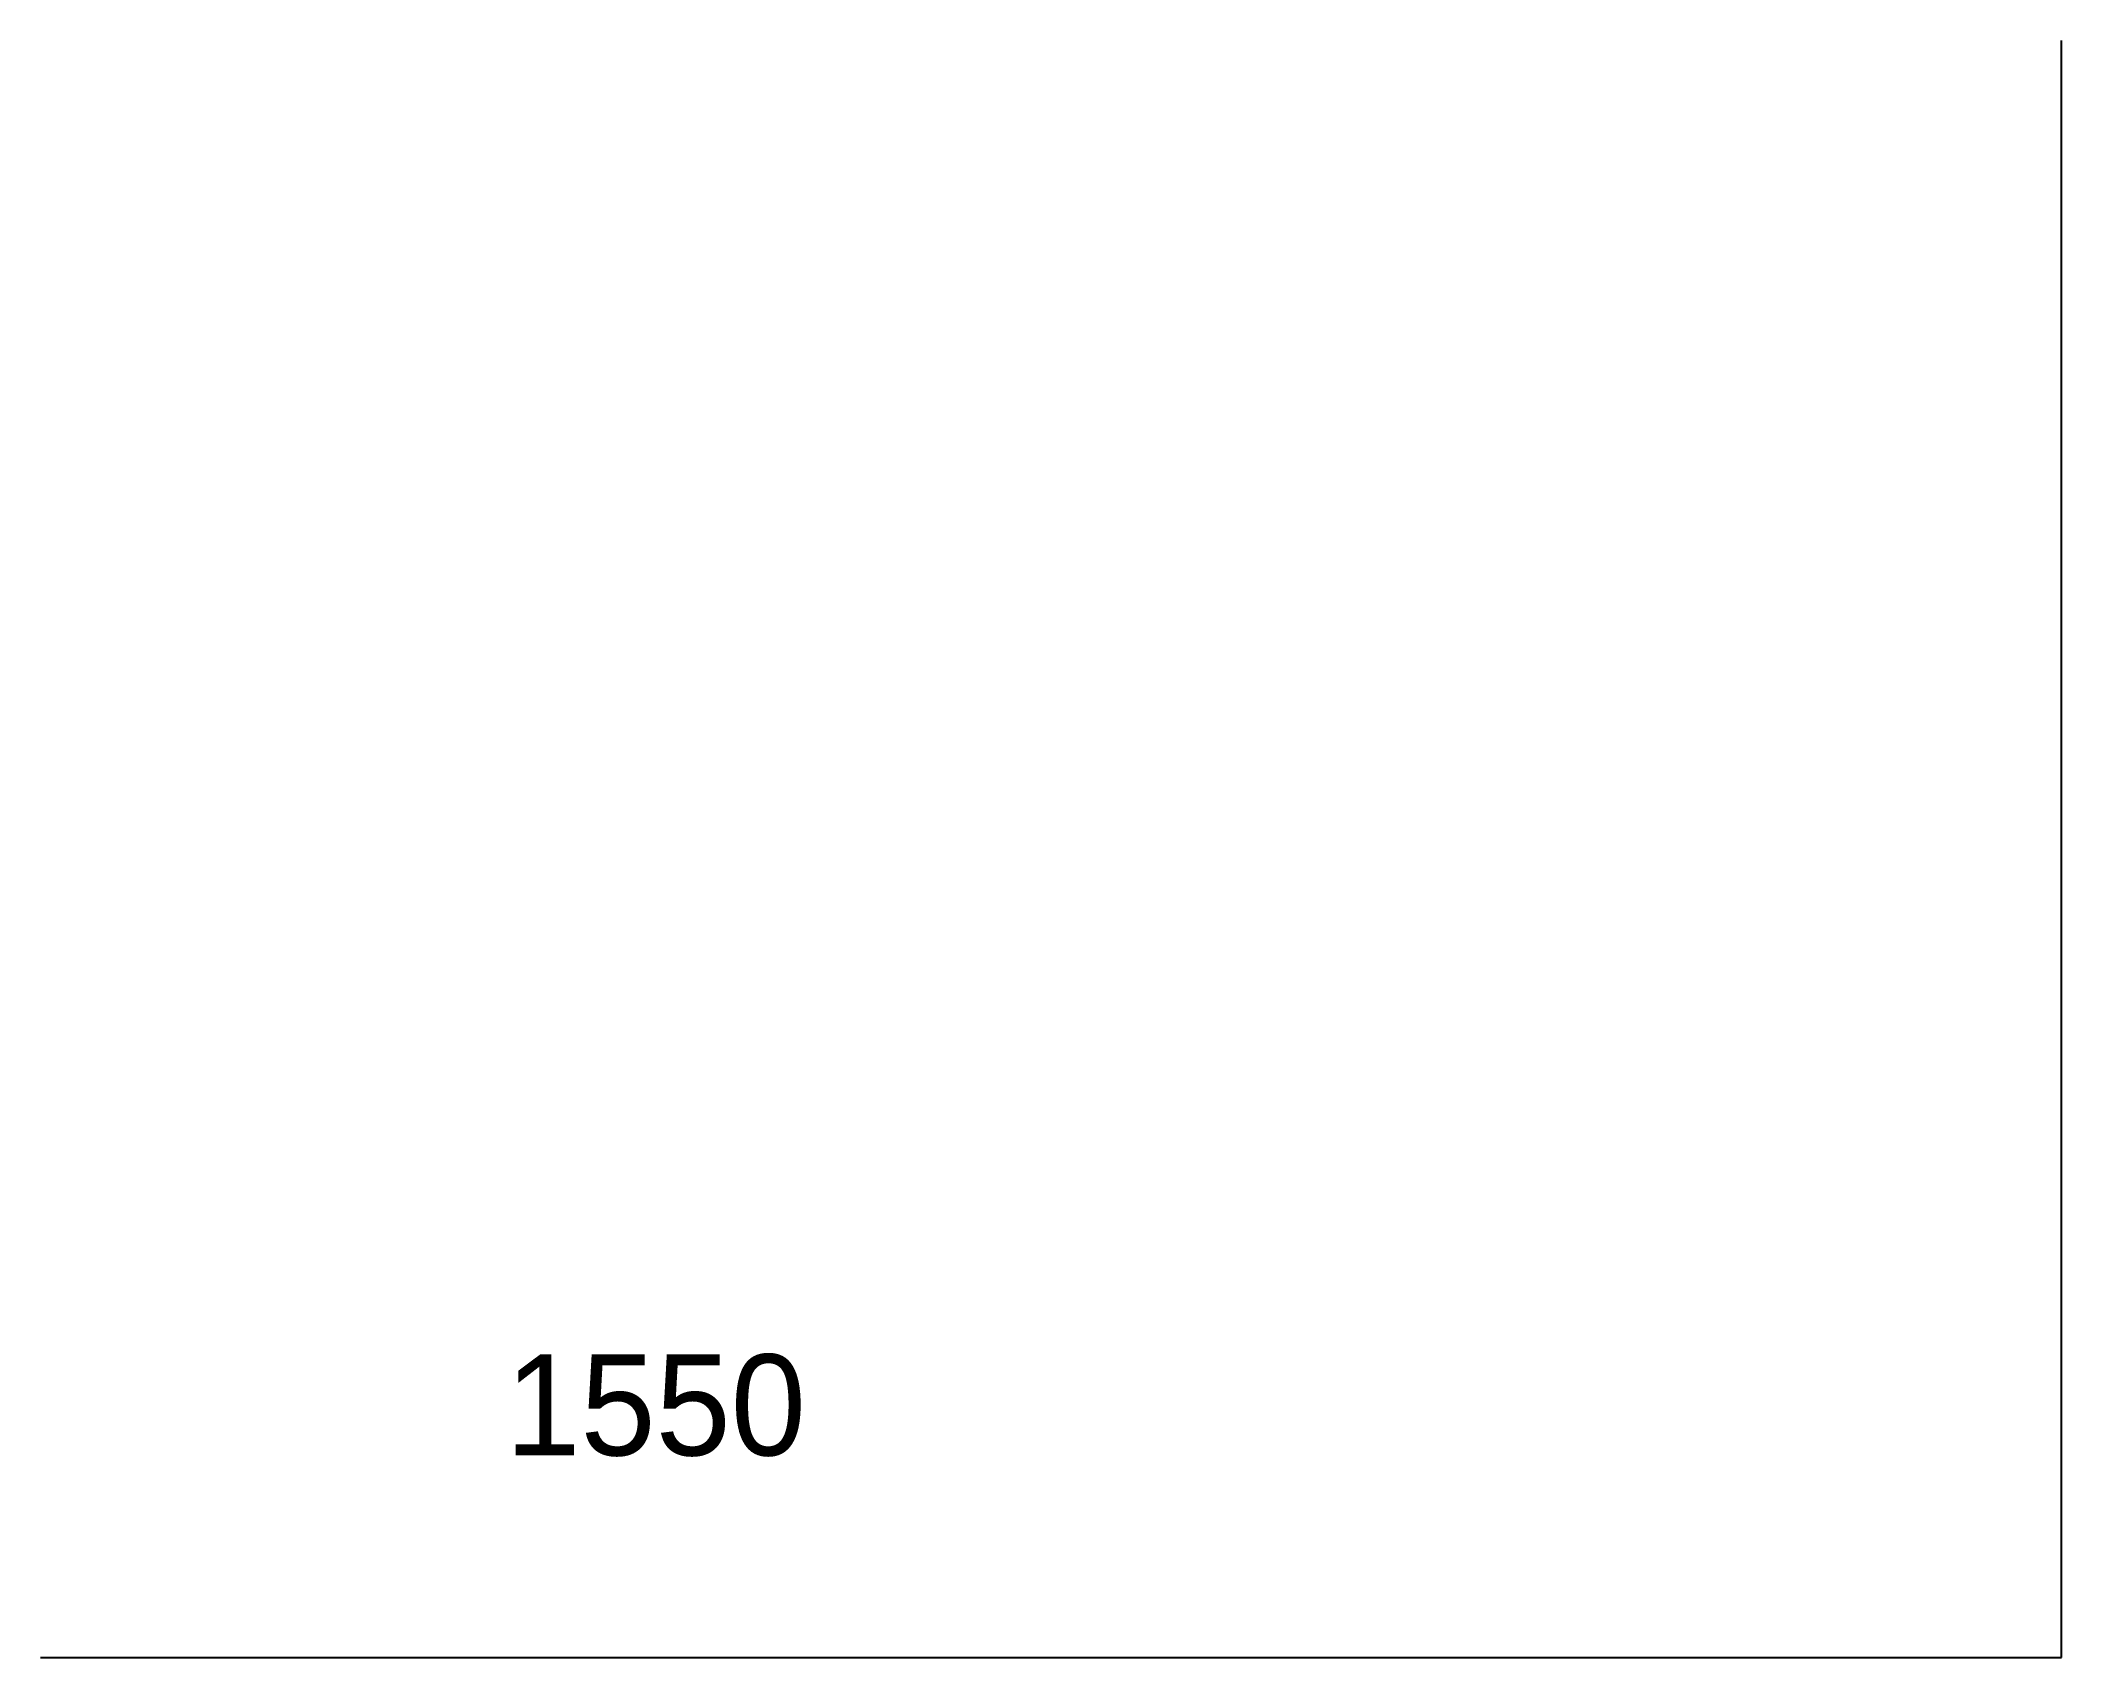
# Model space of a CAD drawing. Header units: metres. Extents: x 0 to 1000, y 0 to 800.
import ezdxf

# ---------------------------------------------------------------- set-up
doc = ezdxf.new("R2010")
doc.units = ezdxf.units.M
doc.layers.add('BEAM', color=7, linetype='Continuous')

msp = doc.modelspace()

# ---------------------------------------------------------------- linework, layer by layer
at = {"layer": 'BEAM', "color": 7}
for p, q in [((1000, 0), (1000, 800)), ((0, 0), (1000, 0))]:
    msp.add_line(p, q, dxfattribs=at)

# ---------------------------------------------------------------- texts
at = {"layer": 'DIM'}
msp.add_text('1550', height=50, dxfattribs=at).set_placement((230, 100))

doc.saveas('drawing.dxf')
